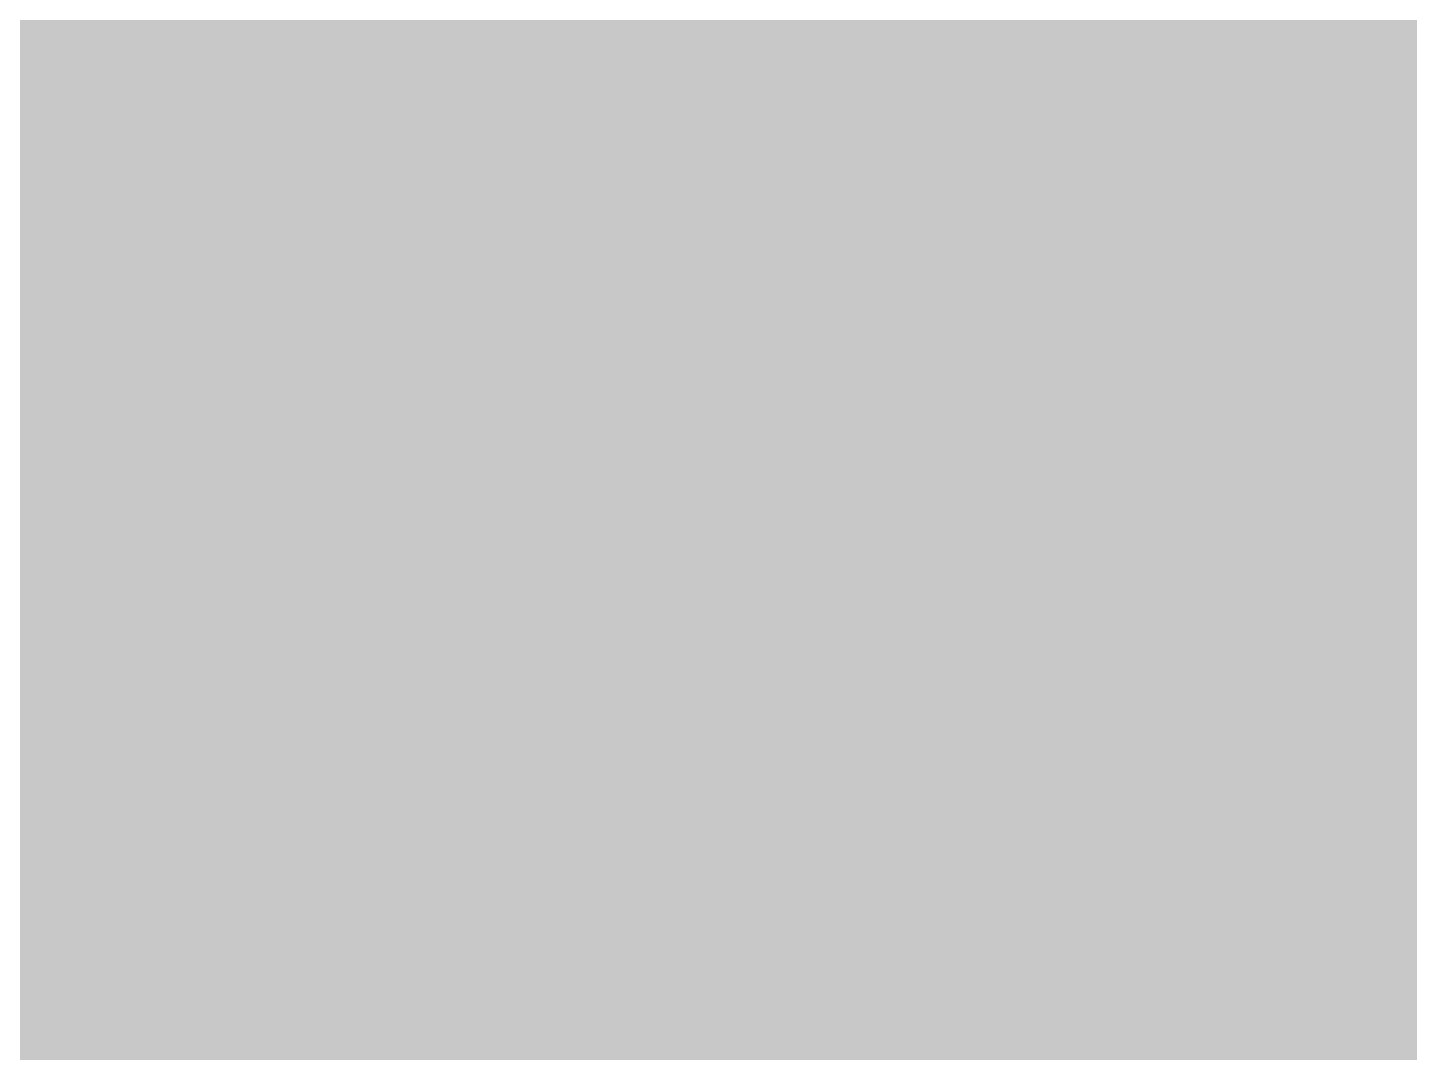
# Model space of a CAD drawing. Header units: millimetres. Extents: x 1680 to 166026, y 35966 to 91121.
# Drawn here: x 42609.55 to 42630.25, y 47572.96 to 47588.31 of the extents above; entities that cross this region are included whole.
import ezdxf

# ---------------------------------------------------------------- set-up
doc = ezdxf.new("R2010")
doc.units = ezdxf.units.MM
doc.layers.add('A-AREA-PATT', color=32, linetype='Continuous', lineweight=18)

msp = doc.modelspace()

# ---------------------------------------------------------------- hatches: boundary and pattern name
at = {"layer": 'A-AREA-PATT'}
h = msp.add_hatch(color=254, dxfattribs=at)
h.paths.add_polyline_path([(44675.31, 45261.326), (44674.5, 45262.243), (44674.5, 45261.739), (44675.144, 45261.41)], flags=0)
h.paths.add_polyline_path([(44675.632, 45266.603), (44675.141, 45267.099), (44674.481, 45268.489), (44675.136, 45267.099)], flags=0)
h.paths.add_polyline_path([(45413.632, 45266.603), (45415.011, 45268.339), (45414.122, 45267.099), (45413.632, 45266.608)], flags=0)
h.paths.add_polyline_path([(44668.931, 45270.021), (44669.742, 45271.815), (44668.778, 45272.029), (44668.991, 45271.815)], flags=0)
h.paths.add_polyline_path([(45420.332, 45270.021), (45420.485, 45272.019), (45419.701, 45271.416), (45420.272, 45270.153)], flags=0)
h.paths.add_polyline_path([(45044.632, 45280.743), (45057.006, 45285.869), (45061.851, 45298.92), (45056.646, 45310.767), (45043.954, 45315.463), (45032.257, 45310.617), (45027.132, 45298.243), (45032.783, 45285.651), (45042.797, 45281.503)], flags=0)
h.paths.add_polyline_path([(44797.132, 45284.743), (44806.678, 45288.697), (44810.363, 45298.892), (44806.186, 45307.993), (44797.132, 45311.743), (44787.586, 45307.789), (44783.9, 45297.594), (44788.077, 45288.493), (44795.808, 45285.291)], flags=0)
h.paths.add_polyline_path([(44739.132, 45291.315), (44741.132, 45291.315), (44745.132, 45298.243), (44740.51, 45305.171), (44733.132, 45305.171), (44729.132, 45298.243), (44733.754, 45291.315), (44738.017, 45291.315)], flags=0)
h.paths.add_polyline_path([(45348.132, 45291.315), (45356.132, 45291.315), (45360.132, 45298.243), (45356.132, 45305.171), (45348.132, 45305.171), (45344.132, 45298.243), (45347.017, 45293.246)], flags=0)
h.paths.add_polyline_path([(45249.382, 45336.241), (45250.05, 45336.864), (45249.382, 45336.712)], flags=0)
h.paths.add_polyline_path([(45245.136, 45334.007), (45252.382, 45334.85), (45252.382, 45335.166), (45252.085, 45335.962), (45250.646, 45335.616), (45249.382, 45335.615), (45204.882, 45336.039), (45204.473, 45336.039), (45203.545, 45335.606), (45201.882, 45335.597), (45201.882, 45335.166), (45203.578, 45334.973), (45204.882, 45334.949), (45249.382, 45334.949), (45245.209, 45334.023)], flags=0)
h.paths.add_polyline_path([(45204.882, 45336.241), (45204.882, 45336.868), (45202.535, 45336.619)], flags=0)
h.paths.add_polyline_path([(44997.348, 45360.734), (45000.03, 45361.239), (45002.391, 45362.622), (45004.156, 45364.739), (45005.096, 45367.266), (45004.483, 45365.946), (45003.343, 45363.586), (45001.246, 45361.827), (44997.369, 45360.74)], flags=0)
h.paths.add_polyline_path([(45362.348, 45360.734), (45365.03, 45361.239), (45367.391, 45362.622), (45369.156, 45364.739), (45370.096, 45367.266), (45369.483, 45365.946), (45368.343, 45363.586), (45366.246, 45361.827), (45362.369, 45360.74)], flags=0)
h.paths.add_polyline_path([(44726.863, 45360.769), (44724.205, 45361.276), (44721.176, 45363.332), (44720.359, 45364.733), (44721.863, 45362.638), (44724.232, 45361.263), (44725.538, 45360.902)], flags=0)
h.paths.add_polyline_path([(45091.863, 45360.769), (45089.205, 45361.276), (45086.726, 45362.781), (45085.359, 45364.733), (45086.863, 45362.638), (45089.206, 45361.271), (45090.538, 45360.902)], flags=0)
h.paths.add_polyline_path([(44917.036, 45391.859), (44917.034, 45391.861), (44908.839, 45391.859)], flags=0)
h.paths.add_polyline_path([(45282.036, 45391.859), (45282.034, 45391.861), (45273.839, 45391.859)], flags=0)
h.paths.add_polyline_path([(45172.118, 45395.38), (45172.118, 45396.509), (45171.426, 45396.509)], flags=0)
h.paths.add_polyline_path([(44862.132, 45412.434), (44873.772, 45412.968), (44891.747, 45421.654), (44904.99, 45438.405), (44909.632, 45458.743), (44904.594, 45479.731), (44891.679, 45495.88), (44872.028, 45505.029), (44851.562, 45505.018), (44832.516, 45495.832), (44819.274, 45479.081), (44814.632, 45458.743), (44819.669, 45437.755), (44832.584, 45421.606), (44851.569, 45412.464), (44861.988, 45412.434)], flags=0)
h.paths.add_polyline_path([(45229.509, 45412.434), (45238.772, 45412.968), (45256.747, 45421.654), (45269.99, 45438.405), (45274.632, 45458.743), (45269.594, 45479.731), (45256.679, 45495.88), (45237.028, 45505.029), (45216.562, 45505.018), (45197.516, 45495.832), (45184.274, 45479.081), (45179.632, 45458.743), (45184.669, 45437.755), (45197.584, 45421.606), (45216.569, 45412.464), (45227.132, 45412.434)], flags=0)
h.paths.add_polyline_path([(44795.307, 45487.431), (44795.332, 45513.739), (44795.306, 45513.624)], flags=0)
h.paths.add_polyline_path([(45160.307, 45488.172), (45160.332, 45513.739), (45160.306, 45513.624)], flags=0)
h.paths.add_polyline_path([(44929.036, 45505.23), (44929.026, 45513.681), (44929.036, 45513.622)], flags=0)
h.paths.add_polyline_path([(45294.036, 45505.23), (45294.026, 45513.681), (45294.036, 45513.622)], flags=0)
h.paths.add_polyline_path([(45286.643, 45524.702), (45282.036, 45525.627), (45282.128, 45525.604), (45285.064, 45525.018)], flags=0)
h.paths.add_polyline_path([(44921.643, 45524.702), (44917.036, 45525.627), (44917.128, 45525.604), (44920.064, 45525.018)], flags=0)
h.paths.add_polyline_path([(45370.289, 45679.391), (45369.785, 45682.067), (45368.407, 45684.424), (45366.295, 45686.186), (45363.757, 45687.121), (45365.09, 45686.75), (45367.574, 45685.246), (45369.2, 45683.281), (45370.282, 45679.418)], flags=0)
h.paths.add_polyline_path([(45005.289, 45679.391), (45004.785, 45682.067), (45003.407, 45684.424), (45001.295, 45686.186), (44998.757, 45687.121), (45000.09, 45686.75), (45002.574, 45685.246), (45004.2, 45683.281), (45005.282, 45679.418)], flags=0)
h.paths.add_polyline_path([(45083.968, 45679.409), (45085.858, 45684.435), (45087.952, 45686.186), (45086.803, 45685.389), (45085.045, 45683.286), (45084.107, 45680.768), (45083.971, 45679.436)], flags=0)
h.paths.add_polyline_path([(44719.474, 45681.21), (44720.858, 45684.435), (44722.952, 45686.186), (44721.803, 45685.389), (44720.045, 45683.286), (44719.474, 45682.083)], flags=0)
h.paths.add_polyline_path([(45421.016, 45729.959), (45420.257, 45730.902), (45420.485, 45730.457)], flags=0)
h.paths.add_polyline_path([(44668.247, 45729.959), (44669.006, 45730.671), (44668.778, 45730.467)], flags=0)
h.paths.add_polyline_path([(45415.558, 45731.858), (45415.011, 45734.147), (45415.132, 45733.034), (45415.417, 45732.247)], flags=0)
h.paths.add_polyline_path([(44670.009, 45735.914), (44670.709, 45736.102), (44670.248, 45736.414), (44670.012, 45735.92)], flags=0)
h.paths.add_polyline_path([(44673.333, 45740.088), (44674.773, 45740.166), (44674.773, 45740.776), (44673.343, 45740.093)], flags=0)
h.paths.add_polyline_path([(44250.457, 45826.243), (45859.632, 45826.243), (45859.632, 47601.243), (42589.632, 47601.243), (42589.632, 45826.243), (43013.776, 45826.243)], flags=0)

doc.saveas('drawing.dxf')
